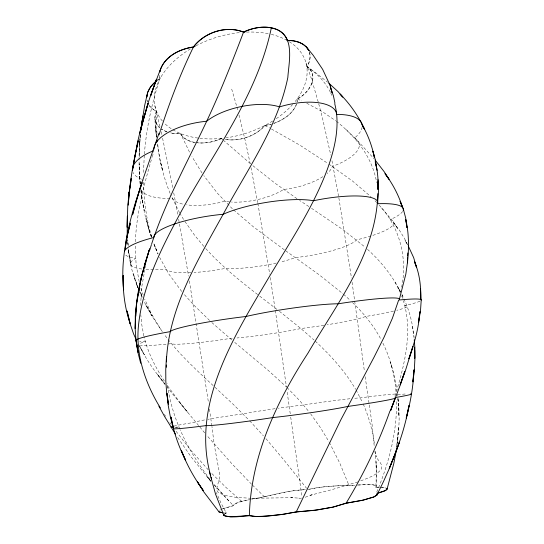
<?xml version="1.0" encoding="UTF-8"?>
<svg xmlns="http://www.w3.org/2000/svg" width="544" height="544" viewBox="0 0 544 544"><rect width="100%" height="100%" fill="white"/><g stroke="black" fill="none" stroke-linecap="round" stroke-linejoin="round"><path stroke-width="0.41" stroke-dasharray="2.72 2.04" d="M375.829 487.193L376.57 485.901L376.04 461.638L376.339 474.436L375.829 487.193L379.705 487.2L375.829 487.193L376.57 485.901C370.981 483.398 364.303 484.901 358.292 484.99M309.271 52.068C311.1 56.936 309.57 62.41 306.972 66.722C320.239 76.269 308.557 93.575 297.282 98.988L297.092 101.81L297.282 98.988C308.55 93.609 320.321 76.208 306.972 66.722C309.516 62.492 311.018 57.283 309.543 52.414M149.566 106.005L151.885 108.514L156.366 111.527L157.005 136.666M143.534 172.421L144.248 155.564M140.542 305.368L141.923 285.879L145.615 265.594M135.361 241.781C136.49 213.01 143.929 184.974 152.028 157.495M140.291 134.919L139.23 156.407L139.638 141.501L140.345 134.742M144.378 154.006C146.363 128.248 151.885 102.823 160.011 78.322L159.589 75.113L160.011 78.322L157.236 80.233M140.447 134.463L139.55 144.126L139.638 141.501L138.985 157.964M397.004 445.094L398.514 426.782L397.725 439.198L396.372 447.426M401.635 287.218C407.708 258.162 399.595 226.501 378.937 204.938M396.365 447.494L397.841 438.573L397.725 439.198C399.35 425.585 399.82 411.747 397.78 398.154M152.266 156.72L153.904 151.293M394.93 396.222C404.382 365.69 413.148 332.241 403.383 300.655M148.655 104.632L150.647 107.304L156.366 111.527L154.904 117.137L156.482 136.292M274.21 123.23C283.485 119.789 293.1 113.662 296.568 103.924M156.366 111.527C153.578 117.545 155.693 124.324 155.781 130.662M376.747 492.082C388.946 463.114 397.236 431.916 396.488 400.282M296.33 104.625C292.454 114.206 282.832 120.122 273.496 123.495M271.327 124.12L264.86 125.589C255.095 136.49 239.374 141.678 224.985 139.427C239.387 141.63 255.041 136.442 264.86 125.589L271.327 124.175M223.897 514.59L226.222 512.958L220.932 502.914L216.356 492.585M224.223 514.209L226.222 512.958L223.768 512.863M156.964 80.458L160.011 78.322M219.626 510.211L220.483 509.708M305.225 497.23L312.786 494.503L310.454 495.224L331.656 489.702L357.796 481.936M222.122 138.734L221.428 138.516C213.826 141.97 205.326 143.65 196.996 142.766C205.333 143.636 213.819 141.957 221.428 138.516L222.476 138.836M221.578 509.184L233.39 505.668C236.654 500.997 244.997 501.242 250.281 499.372M360.726 480.848C367.887 478.081 375.686 475.551 380.997 469.717C384.39 464.603 376.965 460.292 375.89 455.607L376.149 456.355L374.775 451.302M305.422 489.743C287.055 490.171 269.702 496.359 251.736 499.072C269.715 496.284 287.123 490.205 305.504 489.716M222.89 508.66L233.39 505.668L234.206 504.24L238.048 502.54L248.873 499.664M307.625 489.593C322.986 486.037 338.81 485.615 354.402 485.33M309.556 489.212C324.414 485.758 339.687 485.812 354.729 485.296M357.347 485.064C363.678 484.928 370.641 483.358 376.57 485.901M195.704 142.596C189.842 141.712 183.559 139.189 180.601 133.715L174.978 133.613L169.932 132.811M194.419 142.378C189.013 141.324 183.328 138.768 180.601 133.715L174.576 133.579L169.17 132.641M251.994 498.297L293.434 497.644L291.047 497.604L299.275 498.161L298.908 498.107L301.505 498.821M251.206 498.284L236.246 497.4L224.556 495.414L218.117 492.34L216.872 490.45L216.573 489.314L219.402 478.183L219.314 472.206L214.227 444.788L211.942 426.442M224.502 512.924L226.222 512.958M380.528 487.247L386.294 488.097M381.446 487.274L385.458 487.818M166.981 131.886L161.548 129.329M166.933 131.974L160.936 128.935M297.282 98.988L301.73 100.905M306.748 103.238L322.136 111.513L335.675 120.748M264.86 125.589L269.504 127.969M271.456 128.996L299.996 145.241L328.29 163.676M311.501 208.284L343.223 229.84L364.65 246.792M308.842 206.536L299.615 200.43M296.997 198.682L275.298 183.41L251.709 164.75M328.957 164.132L352.621 181.125L370.974 196.731M306.972 66.722L315.874 72.916L327.624 82.192M285.688 250.791L318.94 274.611L342.91 293.726M284.328 249.818L253.334 226.787L233.492 209.821M310.026 68.843C318.464 74.984 325.761 82.885 330.412 92.283M276.964 309.414L258.257 295.004M279.385 311.297L300.886 328.535L314.017 340.007M257.652 294.535C239.231 280.289 221.014 265.547 205.401 248.18M336.355 121.258L342.788 126.575L356.878 139.903L374.048 158.753M234.702 342.366L267.974 370.158L286.464 386.981M250.437 163.683L223.965 140.767M231.792 339.925L211.847 322.551M241.733 501.405L226.005 487.424L211.67 473.396M343.529 294.263L350.186 300.281M221.428 138.516L223.332 140.202M367.472 249.336C380.95 261.419 392.448 275.801 400.608 291.985M213.207 385.614C195.813 369.464 178.106 353.328 164.036 334.077M214.962 387.24L233.736 404.818L249.186 420.308M159.712 127.799L156.72 124.467L154.931 119.041L155.836 122.733L159.29 127.588M315.228 341.136C330.657 355.375 344.971 371.117 355.647 389.286M209.596 320.477L193.97 305.211L183.858 294.032M264.554 496.917L252.178 484.854M352.512 302.525C363.875 313.446 373.925 325.883 381.228 339.891M232.349 208.767L217.77 193.623L203.85 175.705M345.841 129.35C360.985 143.528 373.232 161.806 376.652 182.58M287.014 387.525L299.418 400.35L309.128 411.89M251.58 484.248L231.649 463.488L207.08 435.717M214.03 484.969L233.39 505.668M208.304 469.887L190.577 449.963L174.971 429.835M249.703 420.852L263.398 435.798M375.054 200.763L376.727 202.545M228.752 500.942L213.364 483.534M381.596 207.992L392.748 221.014L397.909 228.915L393.774 222.816L399.582 230.472L404.559 238.605L407.286 244.378M203.823 246.384L194.725 235.43L183.974 220.096M265.9 438.654L283.288 459.245L306.585 488.288M210.909 481.406L190.985 456.668L177.201 436.832M204.666 432.868L183.756 407.572L167.416 385.642M210.14 480.318L207.019 476.605L210.793 481.114M181.723 291.502L168.735 273.877L159.412 256.979M179.942 402.73L187.666 412.298L167.239 387.43M165.206 384.88L157.094 373.891L164.778 383.67C155.054 371.926 145.976 359.496 139.475 345.651M209.97 479.278C198.091 464.093 187.87 447.542 180.22 429.821M310.631 413.8L320.457 427.672L328.916 441.653M162.33 331.643L151.293 315.105L145.778 304.871L152.198 315.901L143.956 301.451M169.905 422.654L171.231 424.565M201.967 172.951L191.923 156.556M160.616 329.202L151.558 314.146L144.697 299.125M164.349 381.045C155.414 367.37 147.9 352.553 144.017 336.614M164.376 414.358L165.6 416.276M183.559 219.443L179.962 213.452M138.645 344.916L144.507 354.96L138.72 344.182M356.055 389.994L362.624 402.655M407.429 244.494L405.042 240.305L407.204 244.48M400.438 291.822L398.133 287.681L400.438 291.938M401.982 294.576L407.082 306.109L410.278 315.908L412.549 326.026L414.12 338.103M394.992 282.125L400.343 292.713M179.568 212.786L170.7 194.793M329.324 442.36L339.857 463.291L349.18 485.894M401.968 294.773L402.737 296.188L402.03 294.787M189.509 152.123L180.601 133.715M142.106 297.752L139.468 291.706M382.922 343.182C390.463 358.51 394.794 375.346 396.052 392.36M137.958 287.592L133.355 273.707L137.272 286.096C132.566 274.115 129.316 261.514 128.37 248.656M140.019 292.087L142.079 296.582L139.726 291.434M138.047 287.756L136.707 284.811L137.931 287.878M330.738 92.908L331.908 95.52M363.222 404.049C368.941 416.942 372.572 430.692 374.544 444.638M179.908 429.094C173.618 414.474 169.123 399.01 167.314 383.18M155.87 248.86L156.495 250.451L153.877 243.576L158.052 254.055L153.462 242.991M170.109 193.406C163.526 177.364 159.446 160.351 157.61 143.126M151.654 237.055L148.743 229.214L145.955 218.056L149.396 231.003C145.112 217.661 142.249 203.864 141.039 189.904M151.62 236.946L148.743 229.214L151.497 237.694M143.269 295.256L140.699 287.395M401.669 295.841L402.648 298.595M306.027 63.043L311.766 79.818L318.505 102.972M391.87 367.173L390.34 362.039L393.489 372.368L397.066 390.266M151.62 236.647C146.016 218.307 143.813 199.09 143.521 179.962M231.703 89.114L236.722 106.379M318.723 103.788L322.381 117.694L330.759 155.026M236.926 107.161L237.952 111.085M238.986 115.008L245.296 140.876L250.165 163.554M154.829 105.55L160.031 127.004M160.698 162.704L162.717 170.952L160.045 160.453L157.1 143.276M146.975 100.137L147.349 101.68L146.778 98.566M161.126 131.757L162.044 135.721M139.189 281.778L136.102 264.364L135.232 245.793M162.574 138.196L172.788 187.979M143.827 335.886L141.644 323.979L140.808 314.772M250.968 167.572L257.7 202.579M331.976 160.772L338.728 197.132M257.856 203.408L269.736 274.21M173.733 192.848L177.908 215.2M178.643 219.286L188.564 276.053M412.196 326.332L413.991 336.464M338.871 197.948L351.472 278.025M189.387 280.949L208.57 403.206M270.266 277.556L275.189 309.665M275.318 310.488L286.477 387.199M352.07 282.186L364.473 371.695M209.413 409.013L211.82 425.612M290.251 413.8L286.953 390.558M290.714 417.092L302.042 497.345M365.16 376.727L371.885 422.756L374.245 446.359M140.808 190.577L144.255 210.698L141.773 197.084L141.984 199.233L141.059 190.094M397.841 398.779L398.623 405.056L398.718 416.269L398.623 404.702L398.623 405.056L397.936 396.76M127.364 241.604L127.826 245.657M128.2 248.894L131.192 265.499L128.595 251.96L128.758 253.762L128.398 248.751M156.631 136.959L155.523 127.038L156.393 137.68M140.298 183.722L139.434 175.692L139.114 163.683L139.645 177.936L138.985 158.78M140.318 183.818L139.434 175.692L140.107 184.076M375.326 451.207L376.326 468.248M397.725 394.264L397.861 395.923M362.114 127.208A44.819 18.013 -13.9 0 1 354.368 138.156A42.724 16.395 -13.7 0 1 332.275 166.416A41.126 15.28 -12.9 0 1 327.121 173.516M322.898 176.657A41.126 15.28 -12.9 0 1 283.601 189.455A40.569 14.919 -11.8 0 1 231.533 202.042M229.364 201.872A40.569 14.919 -11.8 0 1 224.692 201.192A41.208 15.348 -10.8 0 1 186.578 204.809M182.498 204.041A41.208 15.348 -10.8 0 1 172.19 198.254A42.867 16.517 -10 0 1 140.944 189.509M141.522 179.241A44.962 18.163 -9.8 0 1 133.171 172.543M402.635 211.432A53.924 11.744 -10.7 0 1 390.116 219.64A50.844 10.472 -10.5 0 1 356.463 239.911A48.613 9.642 -10 0 1 295.31 257.604A47.926 9.404 -9.4 0 1 280.106 262.14M276.257 263.051A47.926 9.404 -9.4 0 1 225.685 268.321A48.98 9.778 -8.8 0 1 194.065 272.483M190.856 272.646A48.98 9.778 -8.8 0 1 165.811 269.13A51.476 10.717 -8.4 0 1 145.642 269.368M141.739 269.001A51.476 10.717 -8.4 0 1 135.565 258.373A54.597 12.05 -8.3 0 1 125.338 254.823M419.934 301.138A54.896 4.202 -8.9 0 1 404.818 305.606A51.687 3.74 -8.8 0 1 396.787 310.284M393.516 311.073A51.687 3.74 -8.8 0 1 365.568 316.506A49.45 3.448 -8.6 0 1 327.107 324.768M323.884 325.292A49.45 3.448 -8.6 0 1 300.886 328.535A48.878 3.38 -8.4 0 1 236.953 337.967M232.213 338.334A48.878 3.38 -8.4 0 1 230.051 338.463A50.116 3.536 -8.2 0 1 171.476 343.638A52.829 3.896 -8 0 1 140.42 345.406M140.44 343.264A52.829 3.896 -8 0 1 145.364 341.686A56.114 4.4 -8 0 1 139.679 341.612M174.753 427.251A44.866 1.612 -8.2 0 0 178.969 426.918A47.185 1.788 -8.2 0 0 175.685 427.679M173.91 426.129A44.866 1.612 -8.2 0 1 195.65 422.124A42.86 1.476 -8.1 0 1 205.183 419.818M397.718 394.686A45.961 1.693 -7.9 0 1 407.177 393.876M395.379 394.053A43.697 1.53 -7.9 0 0 360.346 397.875A42.167 1.435 -8 0 0 354.681 398.29M349.942 398.759A42.167 1.435 -8 0 0 303.491 404.981A41.861 1.414 -8.1 0 0 278.304 408.231M275.114 408.687A41.861 1.414 -8.1 0 0 242.95 413.875A42.86 1.476 -8.1 0 0 207.801 419.342M289.333 41.725A78.622 50.191 -17.7 0 1 295.181 101.504M292.679 104.448A78.622 50.191 -17.7 0 1 275.346 119.279M272.639 121.026A78.622 50.191 -17.7 0 1 225.753 137.897M221.639 138.387A78.622 50.191 -17.7 0 1 164.444 123.257M162.364 121.013A78.622 50.191 -17.7 0 1 191.508 48.273M195.969 45.798A78.622 50.191 -17.7 0 1 240.788 32.477M246.527 32.103A78.622 50.191 -17.7 0 1 268.28 33.708M271.245 34.36A78.622 50.191 -17.7 0 1 285.954 39.787M128.16 245.412L127.738 239.571L128.139 245.351"/><path stroke-width="0.82" d="M127.208 227.773L127.357 216.124L127.187 236.579M378.066 179.649L377.924 189.557C378.474 180.193 377.679 170.782 375.231 161.711L377.135 170.374M420.628 288.463L420.478 299.418C421.274 286.511 419.546 273.353 414.378 261.433M136.551 341.102A56.114 4.4 -8 0 1 170.204 331.643A58.65 4.848 -8.2 0 1 245.997 316.492A59.344 4.978 -8.5 0 1 338.293 303.79A57.875 4.706 -8.8 0 1 399.398 299.234L405.824 274.176L407.422 262.861L407.626 257.7M407.68 256.115L407.796 252.967M166.376 361.889C168.518 307.904 197.771 260.29 223.156 214.282C246.949 170.041 277.576 127.548 287.83 77.513C288.755 62.676 294.848 38.481 278.072 30.036C267.097 25.065 254.136 27.105 243.556 32.116C231.207 64.518 218.538 96.839 203.429 128.071C185.184 166.185 164.825 203.544 151.681 243.848M407.422 262.861C408.993 248.513 409.068 233.798 405.824 219.667L406.919 227.555L405.681 218.001L403.322 209.066L400.105 201.294L402.546 207.454C398.725 195.289 392.7 183.804 385.016 173.638L389.035 179.296L384.248 171.802L375.074 159.977M146.853 96.982C147.05 90.42 151.477 84.864 156.38 80.9L150.885 86.489L147.71 92.283L144.629 105.645L140.556 131.573L142.977 115.899L140.964 128.826M413.746 372.246L413.97 369.825C413.352 386.145 410.496 402.295 406.246 418.037L409.04 405.416C405.98 422.64 400.853 439.43 394.359 455.661L399.398 442.17L394.767 455.185L389.246 468.54L394.726 454.757L389.531 468.037L383.425 481.658L376.924 495.026L373.442 497.134L362.086 500.378L346.086 503.214L332.982 507.124L317.288 509.952L296.222 511.938L283.859 514.196L268.695 516.018L256.503 516.521L249.363 515.644C250.845 456.702 276.25 401.771 307.952 353.178C336.838 303.613 376.489 253.429 377.842 193.61M166.457 356.912L165.757 369.383L165.832 381.426L166.702 393.414L168.409 404.287M136.252 307.489L135.667 316.499L136.605 302.525L139.114 288.816L136.354 305.85M420.594 289.469L421.212 300.138L420.492 310.889L418.547 322.184L419.506 314.874M128.296 204.374L129.22 192.039L131.274 178.452L128.996 194.534L130.574 181.138L132.709 167.538L138.217 140.801L134.64 157.019L132.654 169.354M377.699 201.824L378.44 191.468L378.046 181.764M128.248 205.19L129.22 192.039L127.792 205.374L127.14 226.875M413.596 373.864L412.848 381.942L414.338 369.859L414.95 358.292L414.746 350.397M146.764 96.982L146.921 95.397M125.12 248.968L126.235 240.156L130.41 223.142C124.447 244.793 121.162 267.43 123.631 289.864L123.23 275.434C122.733 291.802 124.862 308.258 130.234 323.762L127.065 310.978L129.771 322.708L133.627 334.016L136.306 339.83M419.506 315.568C418.227 330.446 413.766 344.828 408.864 358.863L412.91 346.508L405.117 371.62L400.126 384.839L404.75 371.593L400.432 384.594L390.517 410.672L395.332 397.793L390.721 410.36M419.676 313.99L419.934 311.63L419.723 313.256M377.57 493.238L384.078 491.164L386.077 490.164L387.09 488.811L386.838 488.437L387.042 489.233L385.193 490.654L377.216 493.333M249.363 515.644C240.999 516.045 231.73 518.48 223.815 515.29L223.897 514.59L223.815 515.29L225.1 516.106L230.472 516.773L249.363 515.644L254.395 516.446L262.33 516.426L281.241 514.583L296.222 511.938L313.936 510.415L332.982 507.124L346.086 503.214L363.582 500.038L374.184 496.822L376.924 495.026L376.795 494.02L376.924 495.026M396.488 449.167L393.808 463.468L387.042 489.233M125.576 246.425L126.881 237.442L126.235 240.156C129.594 220.538 135.436 201.457 142.14 182.75L136.204 200.729L132.512 214.921L140.536 186.354L158.991 133.26M132.654 169.374L137.244 143.725L140.352 130.336L148.172 103.34L143.16 119.796L139.862 133.164L147.016 106.345L151.45 92.834L160.704 68.687C166.029 55.767 180.234 48.831 193.426 47.015C204.49 32.286 226.195 25.16 243.556 32.116C257.196 25.262 280.663 23.46 287.49 40.419L293.685 40.868L299.016 42.255L303.096 44.275L306.442 47.056L313.099 55.162L322.667 69.387L330.113 85.415L331.935 92.364L330.113 85.415M271.334 27.846C256.924 97.546 211.582 154.673 178.684 216.186C160.276 250.532 142.365 286.647 138.448 325.965C135.544 354.892 145.343 383.554 160.378 407.925M149.09 250.308L144.956 264.432L149.668 248.819L145.037 263.146L141.352 277.175L138.7 290.863L141.685 275.992L145.86 261.766L141.352 277.175L141.685 275.992L138.543 289.884L136.51 303.396L136.605 302.525L135.293 315.826L135.259 328.685L135.619 315.058L135.13 328.107L135.993 340.694L138.108 352.281L136.082 340.211L137.802 351.948L140.699 363.29M149.743 250.124L151.422 244.637M156.692 142.276L157.4 140.032M160.704 68.687L159.841 71.869C163.295 57.018 179.466 48.98 193.426 47.015C204.51 32.334 226.195 25.221 243.556 32.116M159.059 134.817L160.256 131.097M160.494 130.349C169.755 101.939 180.336 73.902 193.426 47.015M389.98 410.91C378.576 443.088 363.786 474.035 346.086 503.214M296.222 511.938L340.877 419.744L373.986 357.32L384.016 337.314L392.428 318.179L398.664 300.057A54.896 4.202 -8.9 0 1 421.212 300.138M287.49 40.419C295.582 40.29 304.803 42.915 308.795 50.504L306.442 47.056M219.014 511.911L222.945 512.829L219.014 511.911L203.728 491.824L197.411 481.807L203.204 490.396C194.194 478.04 186.701 464.583 181.268 450.282L185.558 460.149C178.677 446.57 173.645 432.065 170.979 417.058L173.495 428.4A47.185 1.788 -8.2 0 0 206.054 425.598A48.899 1.931 -8.1 0 0 272.422 417.622A49.259 1.965 -8 0 0 347.718 406.443A48.117 1.863 -7.9 0 0 395.182 397.759M328.882 83.252L338.042 91.616L342.795 97.104L340.082 94.03C350.241 104.244 358.598 116.3 364.596 129.39L362.1 124.726A44.819 18.013 -13.9 0 0 336.682 114.451A46.594 19.584 -13.3 0 0 279.548 106.903A47.314 20.291 -11.9 0 0 206.659 121.264A46.682 19.686 -10.5 0 0 154.006 149.11M175.433 434.078L164.662 416.622L158.868 406.13M408.224 245.895L413.651 257.611L416.452 267.084L414.385 261.514M362.1 124.726C367.955 134.864 372.13 146.03 374.388 157.515L372.919 151.239L375.244 159.48L376.666 168.32M223.815 515.29L215.499 494.006L209.386 471.736M331.106 89.121L333.431 95.894L334.961 103.217M211.14 477.367L211.602 478.91M173.495 428.4L170.374 416.928L168.191 405.253L166.988 393.326L168.32 403.437M210.705 475.816C190.944 404.933 233.437 337.28 268.083 278.759C289.279 243.161 312.766 208.393 327.332 169.354C334.75 148.607 340.381 125.712 334.757 103.816M414.249 339.742L414.827 347.12L414.732 358.299L414.664 347.242M166.321 364.956L166.328 367.248M132.518 170.177A44.962 18.163 -9.8 0 1 153.401 150.804M403.186 210.29A53.924 11.744 -10.7 0 0 377.658 203.755A56.671 13.063 -10.4 0 0 313.534 200.736A57.909 13.729 -9.6 0 0 223.156 214.282A57.1 13.287 -8.7 0 0 153.782 237.524A54.597 12.05 -8.3 0 0 124.379 251.396M172.496 427.339A44.866 1.612 -8.2 0 1 171.618 426.768M410.7 393.795A45.961 1.693 -7.9 0 1 395.298 397.548M192.977 47.43A78.622 50.191 -17.7 0 1 195.214 46.199M243.304 32.28A78.622 50.191 -17.7 0 1 244.922 32.178M286.654 40.154A78.622 50.191 -17.7 0 1 288.014 40.922M155.387 82.266L150.674 95.771L156.475 79.261L155.387 82.266"/></g></svg>
